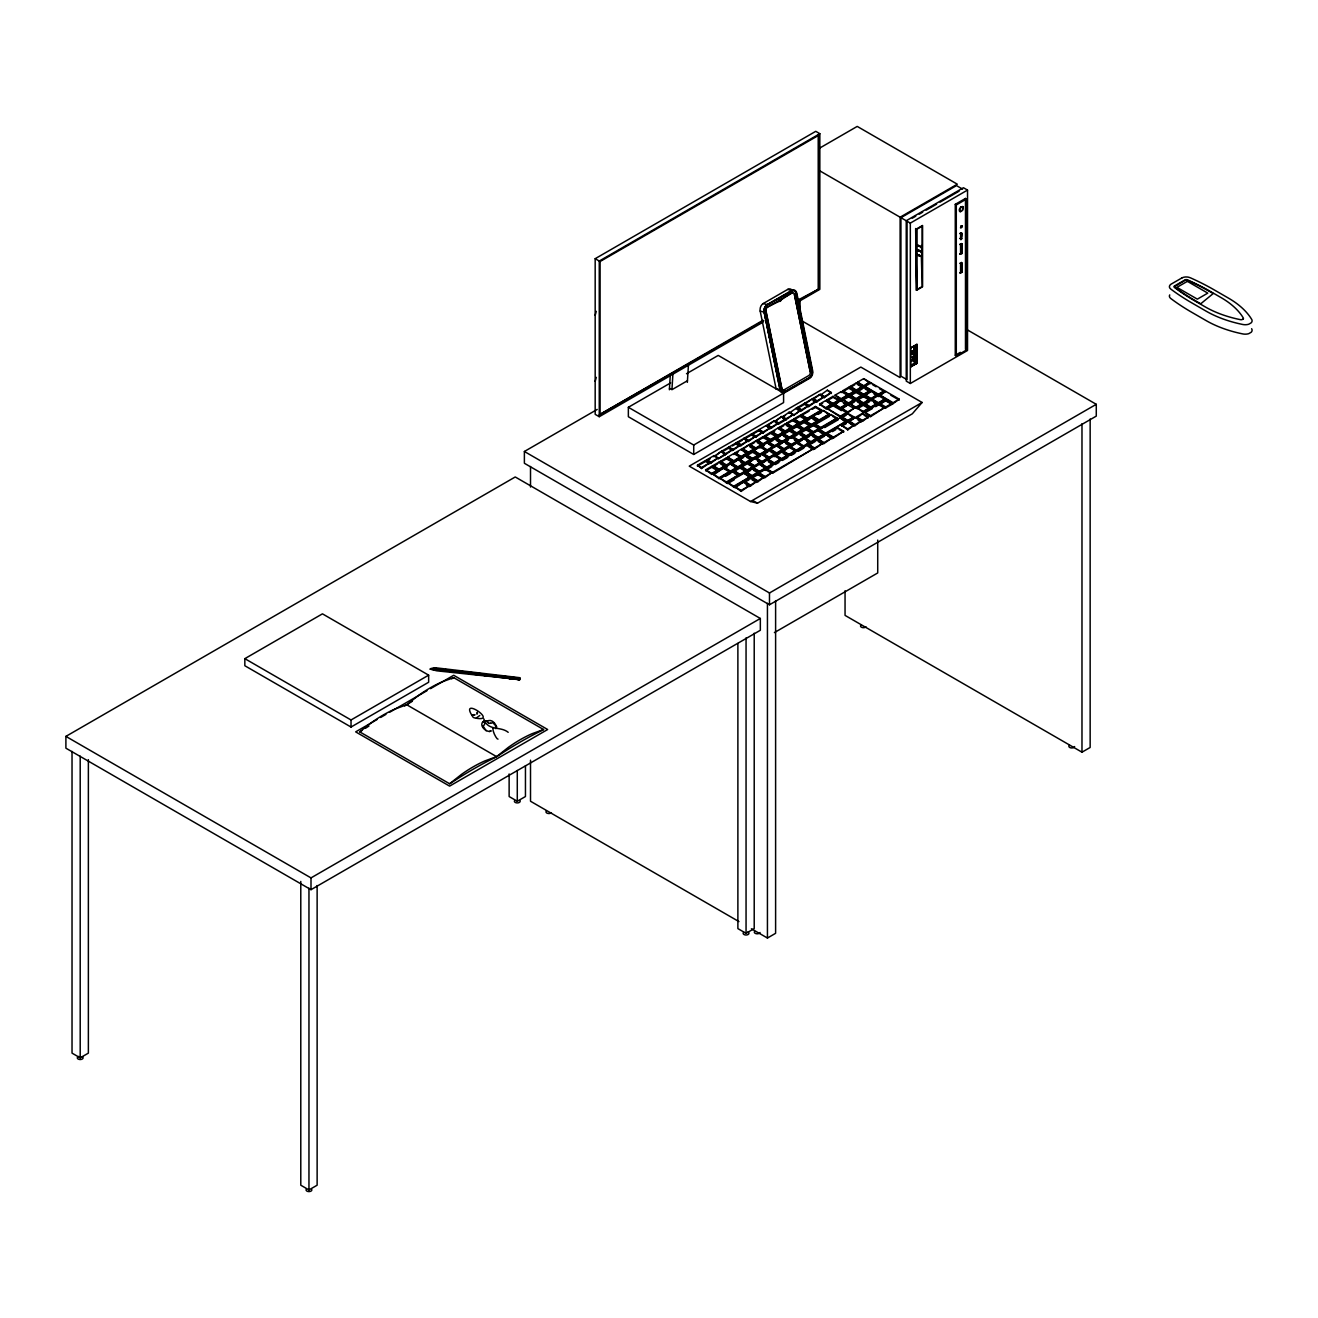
<?xml version="1.0" encoding="UTF-8"?>
<svg xmlns="http://www.w3.org/2000/svg" width="1318" height="1318" viewBox="0 0 1318 1318"><rect width="100%" height="100%" fill="white"/><g stroke="black" fill="none" stroke-linecap="round" stroke-linejoin="round"><path stroke-width="1.5" d="M486.111 730.782L483.624 726.91M477.33 712.247L476.968 714.257M669.379 389.782L670.252 375.712M671.966 389.255L672.987 372.829M687.353 382.352L688.507 363.867M430.492 669.247L437.016 667.946L519.687 677.683L519.687 679.561L436.736 670.813L429.998 669.083L433.836 669.577M518.271 678.259C517.71 683.169 519.391 676.118 518.271 678.259L518.682 678.111M519.424 680.319L519.687 677.683M962.387 226.482C960.542 223.698 961.069 229.381 960.427 227.8M959.899 211.539L959.24 209.381L961.465 206.662M959.389 211.094L960.723 206.91M962.684 206.465C963.722 210.666 961.366 212.396 962.997 206.794M912.715 358.957L912.699 358.611M490.148 730.88L491.252 730.897L489.472 731.589M916.982 363.109C916.241 363.587 916.62 361.56 912.946 364.74M916.817 363.01L915.219 363.027M912.88 364.855L913.572 363.933M913.275 364.592L912.468 364.773M486.935 721.259C493.706 717.256 498.781 729.529 495.502 728.541M912.303 357.145C912.484 358.578 913.094 355.481 913.226 356.255M916.801 359.55L915.137 360.061M595.176 315.282L596.296 311.345M595.176 381.33L596.296 377.376M914.708 351.774L915.285 351.231M912.55 364.987L912.995 364.065M914.478 354.855L917.147 353.504M917.097 359.732L913.72 360.786L915.137 360.671M913.885 360.885L915.911 359.452M437.016 669.989C437.23 669.198 436.456 666.463 430.706 668.654L519.292 679.759M916.669 362.615L915.697 363.587M914.725 353.867L913.885 354.839L917.097 353.685M960.773 234.176C964.562 228.937 959.619 248.921 960.773 234.176L959.965 233.714M960.328 238.624C962.766 238.113 959.751 230.749 961.267 233.451M915.499 351.461C916.142 350.011 917.295 350.637 915.779 351.115M913.275 357.277L917.147 355.217M916.092 355.827L915.845 355.152M489.258 731.474C484.76 731.177 478.5 724.719 483.755 721.045L485.699 720.798M483.376 726.828C481.152 726.663 487.693 723.813 483.212 721.737M916.57 353.488L915.746 354.344M914.33 354.756L916.933 353.603M778.987 301.542C784.457 297.011 805.331 285.248 780.586 299.417M780.602 301.064L780.783 299.483M914.461 353.372L916.208 352.334M961.58 227.684L962.189 226.778M914.346 351.395L916.191 351.329M913.984 349.023L917.147 347.507M916.241 358.974C910.227 361.643 917.427 355.926 914.956 359.221M916.883 361.214L916.208 360.951M916.57 346.799L915.005 346.304L916.01 345.991L913.967 348.397L916.059 346.832L913.835 347.507L914.708 346.799M916.026 356.7L917.147 356.717L913.819 358.101L917.147 357.606L915.269 358.677M916.438 361.429C910.903 363.389 917.196 362.483 915.779 361.05L917.081 360.539M916.026 351.527L917.147 351.527L911.842 353.735M912.715 351.461L917.147 349.319M914.906 362.252L916.636 361.264L914.445 361.445L915.318 361.017M477.149 712.774L477.38 713.186A7.002 3.954 1 0 1 477.478 713.466M911.628 353.636L912.979 353.306M914.412 359.155L917.163 358.529L913.473 359.913M960.822 238.344L961.761 238.673M916.784 352.417L914.692 353.208L916.323 352.219M922.106 402.468L912.32 413.803L757.471 503.196L750.535 501.515L689.248 466.144L860.819 367.079L922.106 402.468L750.535 501.515M479.785 715.493L476.408 717.948M912.979 356.816L912.929 357.656M914.132 346.782L916.323 345.909M912.649 364.971L916.389 362.598L915.648 363.027M917.031 356.634L914.264 358.101L917.064 356.865M916.916 346.453L914.956 346.914L916.949 345.629M917.163 361.132L916.241 360.308L914.61 361.527M914.082 364.13L912.385 364.888M914.033 348.281L916.521 346.354M917.048 349.484L915.845 349.501L916.801 349.237M916.455 350.407L916.125 350.44M914.412 349.863L913.72 349.089M916.537 347.606C917.262 347.046 914.346 348.562 913.984 350.028M359.748 731.869L371.396 722.676A138.456 79.937 -60 0 1 395.071 709.002L406.718 704.751L418.383 695.542A138.456 79.937 -60 0 1 442.041 681.884L453.705 677.633L543.576 729.513L541.533 730.699A398.646 230.156 -60 0 0 498.632 755.461L494.547 757.817A398.646 230.156 -60 0 0 451.662 782.579L449.619 783.765L359.748 731.869L361.791 730.699M449.619 783.765L461.267 774.556A138.456 79.937 -60 0 1 484.942 760.898L496.589 756.631L508.254 747.438A138.456 79.937 -60 0 1 531.912 733.764L543.576 729.513M917.147 346.486L916.834 345.926M911.1 360.457L913.522 360.292M780.355 301.394L778.543 300.603L767.307 307.094A2.883 2.043 -75 0 0 765.791 310.85L781.656 388.349A2.883 2.043 -75 0 0 784.226 389.749L784.424 389.798A2.883 2.043 -75 0 1 781.854 388.398L781.656 388.349M915.862 363.686L916.751 363.34L916.867 344.344L917.081 363.34L910.738 366.75L916.867 363.224M961.135 225.757L962.305 225.823M960.443 232.973L961.514 233.286M960.114 211.572L961.86 211.094M914.297 346.634L915.779 345.926M914.577 348.001L916.191 346.996M913.11 357.54L915.994 356.255M913.671 347.408L913.901 346.618M762.924 322.218L599.262 416.702L595.176 414.346L595.176 258.69L815.76 131.322L819.845 133.695L819.845 289.35L798.51 301.674M819.845 133.695L599.262 261.046L599.262 416.702M595.176 258.69L600.085 261.508L819.038 135.095L819.038 288.873L797.67 301.212M819.104 148.423L857.227 126.413L957.313 184.19L900.112 217.206L819.351 170.582M907.064 221.226L907.064 379.716L900.935 376.174L900.935 217.684L956.489 185.607L962.618 189.149M776.236 389.238A5.783 4.086 -75 0 1 776.055 388.579L760.189 311.081A5.783 4.086 -75 0 1 763.221 303.552L787.736 289.4A5.783 4.086 -75 0 1 792.167 290.405M912.27 218.211L915.746 216.201M919.223 214.208L922.682 212.198M926.159 210.188L936.571 204.175M940.047 202.181L959.142 191.143M780.009 389.634L764.143 312.135A5.783 4.086 -75 0 1 767.175 304.606L791.673 290.454A5.783 4.086 -75 0 1 796.83 293.271L812.679 370.77A5.783 4.086 -75 0 1 809.647 378.299L785.149 392.434A5.783 4.086 -75 0 1 780.009 389.634L776.055 388.579M766.878 305.018L791.788 290.981A5.206 3.674 -75 0 1 796.418 293.502L812.267 371.001A5.206 3.674 -75 0 1 809.549 377.772L784.638 391.825A5.206 3.674 -75 0 1 780.009 389.288L764.16 311.789A5.206 3.674 -75 0 1 766.878 305.018L791.788 290.981M900.935 217.684L910.326 223.104L967.527 190.089L967.527 350.473L910.326 383.489L906.24 381.133L906.24 220.749L963.442 187.733L967.527 190.089M781.854 388.398L765.989 310.9A2.883 2.043 -75 0 1 767.504 307.143L778.954 301.361M966.621 329.451L1096.279 404.313L1096.279 416.109L769.481 604.781L524.383 463.277L524.383 451.481L597.202 409.437M955.27 204.339L965.484 198.441L966.506 199.034L966.506 349.978L956.291 355.876L955.27 355.283L955.27 204.339L956.291 204.933L966.506 199.034M916.455 290.322L922.584 286.78L922.584 225.46L916.455 229.002L916.455 290.322L915.648 228.525L916.867 229.233L922.172 226.169L922.172 246.812L916.043 244.687L916.043 228.772M763.04 320.258L599.262 414.808L763.847 320.735M798.642 299.713L819.038 288.873M686.497 373.735L718.228 355.415L783.584 393.143L783.584 402.583L693.713 454.463L628.356 416.735L628.356 407.295L670.648 382.879M65.9 736.383L515.239 476.968L760.338 618.471L760.338 630.268L310.999 889.683L65.9 748.179L65.9 736.383L310.999 877.903L760.338 618.471M687.452 380.737L671.933 389.7L669.478 388.283M962.206 243.962L959.751 244.44L962.206 243.962L962.206 253.402L959.751 253.88L962.206 253.402M244.835 658.654L322.449 613.842L428.647 675.162L428.647 682.246L351.033 727.042L244.835 665.738L244.835 658.654L351.033 719.974L428.647 675.162M959.751 263.303L962.206 262.842L962.206 272.266L959.751 272.744L962.206 272.266M919.585 255.807L916.043 254.703L916.867 289.614L922.172 286.55L921.364 256.367M784.226 389.749L808.725 375.597A2.883 2.043 -75 0 0 810.24 371.841L794.392 294.342A2.883 2.043 -75 0 0 791.821 292.942M784.638 391.825L809.153 377.673A5.206 3.674 -75 0 0 811.872 370.902L796.023 293.403A5.206 3.674 -75 0 0 791.393 290.866M628.356 407.295L693.713 445.039L783.584 393.143M697.42 465.205L705.591 460.476L709.677 462.832L701.505 468.5L697.42 465.205L701.505 467.56L709.677 462.832M706.827 459.768L713.763 455.764L717.849 458.12L710.913 463.079L706.827 459.768L710.913 462.124L717.849 458.12M714.175 456.473L721.111 451.514L725.197 454.825L718.261 458.829L725.197 453.87M721.523 451.283L728.475 447.28L732.561 449.636L725.608 454.578L721.523 451.283L725.608 453.639L732.561 449.636M728.887 447.033L735.823 443.029L739.909 445.385L732.956 450.344L728.887 447.033L732.956 449.389L739.909 445.385M737.042 442.321L743.995 438.317L748.08 440.673L741.128 445.616L737.042 442.321L741.128 444.677L748.08 440.673M744.406 438.07L751.342 434.067L755.428 436.423L748.492 441.382L744.406 438.07L748.492 440.426L755.428 436.423M751.754 433.836L758.707 429.816L762.793 432.172L755.84 437.131L751.754 433.836L755.84 436.192L762.793 432.172M759.102 429.586L766.055 425.582L770.14 427.938L763.188 432.881L759.102 429.586L763.188 431.942L770.14 427.938M767.274 424.874L774.226 420.854L778.312 423.21L771.359 428.169L767.274 424.874L771.359 427.23L778.312 423.21M781.574 416.62L774.638 421.562L781.574 416.62L785.66 419.915L778.724 423.918L775.989 422.353M785.462 415.318L781.986 417.328L788.922 412.369L793.008 414.725L786.072 419.684L783.353 418.103M789.334 413.078L796.286 408.119L800.372 410.475L793.42 415.434L800.372 410.475M797.505 407.41L804.458 403.407L808.544 405.763L801.591 410.722L797.505 407.41L801.591 409.766L808.544 405.763M804.853 403.176L811.806 399.156L815.891 401.512L808.939 406.471L804.853 403.176L808.939 405.532L815.891 401.512M813.025 398.448L819.977 394.444L824.063 396.8L817.111 401.759L813.025 398.448L817.111 400.804L824.063 396.8M820.389 395.153L827.325 390.194L831.411 392.55L824.475 397.509L821.74 395.944M697.42 466.144L705.591 461.415L709.677 463.788M706.827 460.723L710.287 458.713M715.905 455.468L721.111 451.514M723.269 451.217L728.475 448.219L732.561 450.575M732.347 445.978L735.823 443.968L739.909 446.324M737.042 443.26L742.265 440.261M744.406 439.026L751.342 435.006L755.428 437.362M751.754 434.775L758.707 430.772L762.793 433.128M767.274 425.813L774.226 420.854M797.505 408.366L804.458 404.346L808.544 406.702M804.853 404.115L811.806 399.156M813.025 399.403L819.977 394.444M774.638 420.623L778.724 422.979L785.66 418.976M781.986 416.373L786.072 418.729L793.008 414.725M820.389 394.214L824.475 396.57L831.411 392.55M910.952 366.882L910.738 347.886L916.867 344.344M917.081 344.476L910.738 347.886M705.591 469.867L711.72 466.325L717.849 469.867L711.72 474.398L705.591 469.867L711.72 473.409L717.849 469.867M712.956 465.616L719.068 462.091L725.197 465.616L719.068 470.147L712.956 465.616L719.068 469.159L725.197 465.616M720.303 461.382L726.432 457.84L732.561 461.382L726.432 465.897L720.303 461.382L726.432 464.908L732.561 461.382M727.651 457.132L733.78 453.59L739.909 457.132L733.78 461.662L727.651 457.132L733.78 460.674L739.909 457.132M734.999 452.881L741.128 449.356L747.257 452.881L741.128 457.412L734.999 452.881L741.128 456.423L747.257 452.881M742.364 448.647L748.492 445.105L754.621 448.647L748.492 453.161L742.364 448.647L748.492 452.173L754.621 448.647M749.711 444.397L755.84 440.855L761.969 444.397L755.84 448.927L749.711 444.397L755.84 447.939L761.969 444.397M757.059 440.146L763.188 436.62L769.317 440.146L763.188 444.677L757.059 440.146L763.188 443.688L769.317 440.146M764.424 435.912L770.552 432.37L776.681 435.912L770.552 440.426L764.424 435.912L770.552 439.438L776.681 435.912M771.771 431.661L777.9 428.119L784.029 431.661L777.9 436.192L771.771 431.661L777.9 435.204L784.029 431.661M779.119 427.411L785.248 423.885L791.377 427.411L785.248 431.942L779.119 427.411L785.248 430.953L791.377 427.411M786.484 423.177L792.612 419.635L798.724 423.177L792.612 427.691L786.484 423.177L792.612 426.702L798.724 423.177M793.831 418.926L799.96 415.384L806.089 418.926L799.96 423.457L793.831 418.926L799.96 422.468L806.089 418.926M801.179 414.725L815.48 406.471L821.608 410.013L807.308 419.206L801.179 414.725L807.308 418.267L821.608 410.013M819.565 404.099L825.694 400.573L831.823 404.099L825.694 408.629L819.565 404.099L825.694 407.641L831.823 404.099M826.913 399.865L833.042 396.323L839.171 399.865L833.042 404.395L826.913 399.865L833.042 403.39L839.171 399.865M835.085 395.136L841.214 391.611L847.342 395.136L841.214 399.667L835.085 395.136L841.214 398.679L847.342 395.136M842.647 390.787L848.776 387.245L854.904 390.787L848.776 395.301L842.647 390.787L848.776 394.313L854.904 390.787M850.209 386.421L856.338 382.879L862.466 386.421L856.338 390.952L850.209 386.421L856.338 389.963L862.466 386.421M857.557 382.171L863.685 378.628L869.814 382.171L863.685 386.701L857.557 382.171L863.685 385.713L869.814 382.171M705.591 470.856L711.72 467.313L717.849 470.856M712.956 466.605L717.536 463.952M720.303 462.371L726.432 458.829L732.561 462.371M734.999 453.87L738.064 452.107M742.364 449.636L748.492 445.105M749.711 445.385L754.308 442.733M757.059 441.135L763.188 437.609L769.317 441.135M765.956 436.011L770.552 433.358L776.681 436.901M771.771 432.65L774.836 430.887M779.119 428.399L783.716 425.747M786.484 424.165L792.612 420.623L798.724 424.165M793.831 419.915L799.96 416.373L806.089 419.915M801.179 415.664L809.12 411.084M812.3 409.255L815.48 407.41L821.608 410.952M819.565 405.104L822.63 403.324M826.913 400.853L833.042 397.311L839.171 400.853M842.647 391.776L848.776 388.233L854.904 391.776M850.209 387.41L854.805 384.757M712.956 474.167L723.154 468.269L729.282 471.795L719.068 478.648L712.956 474.167L719.068 477.693L729.282 471.795M724.389 467.544L730.518 464.002L736.647 467.544L730.518 472.075L724.389 467.544L730.518 471.086L736.647 467.544M731.737 463.31L737.866 459.768L743.995 463.31L737.866 467.824L731.737 463.31L737.866 466.836L743.995 463.31M739.101 459.059L745.214 455.517L751.342 459.059L745.214 463.59L739.101 459.059L745.214 462.602L751.342 459.059M746.449 454.809L752.578 451.267L758.707 454.809L752.578 459.339L746.449 454.809L752.578 458.351L758.707 454.809M753.797 450.575L759.926 447.033L766.055 450.575L759.926 455.089L753.797 450.575L759.926 454.1L766.055 450.575M761.145 446.324L767.274 442.782L773.402 446.324L767.274 450.855L761.145 446.324L767.274 449.866L773.402 446.324M768.509 442.074L774.638 438.532L780.767 442.074L774.638 446.604L768.509 442.074L774.638 445.616L780.767 442.074M775.857 437.823L781.986 434.297L788.115 437.823L781.986 442.354L775.857 437.823L781.986 441.365L788.115 437.823M783.205 433.589L789.334 430.047L795.462 433.589L789.334 438.12L783.205 433.589L789.334 437.131L795.462 433.589M790.569 429.339L796.698 425.796L802.827 429.339L796.698 433.869L790.569 429.339L796.698 432.881L802.827 429.339M797.917 425.088L804.046 421.562L810.175 425.088L804.046 429.619L797.917 425.088L804.046 428.63L810.175 425.088M805.265 420.854L811.394 417.312L817.522 420.854L811.394 425.384L805.265 420.854L811.394 424.396L817.522 420.854M813.025 416.373L823.239 410.475L829.368 414.017L819.153 420.854L813.025 416.373L819.153 419.915L829.368 414.017M826.93 408.349L833.058 404.824L846.535 412.6L840.406 417.081L826.93 408.349L840.406 416.142L846.535 412.6M834.278 404.099L840.406 400.573L846.535 404.099L840.406 408.629L834.278 404.099L840.406 407.641L846.535 404.099M842.449 399.387L848.578 395.845L854.707 399.387L848.578 403.918L842.449 399.387L848.578 402.929L854.707 399.387M849.995 395.021L856.123 391.495L862.252 395.021L856.123 399.552L849.995 395.021L856.123 398.563L862.252 395.021M857.557 390.655L863.685 387.13L869.814 390.655L863.685 395.186L857.557 390.655L863.685 394.197L869.814 390.655M864.921 386.421L871.05 382.879L884.526 390.672L878.398 395.153L864.921 386.421L878.398 394.197L884.526 390.672M714.653 474.118L723.154 468.269M724.389 468.533L727.454 466.77M731.737 464.298L737.866 459.768M739.101 460.048L743.681 457.395M746.449 455.797L752.578 452.272L758.707 455.797M761.145 447.313L764.209 445.55M768.509 443.062L773.106 440.41M775.857 438.828L780.454 436.176M783.205 434.578L789.334 431.035L795.462 434.578M790.569 430.327L796.698 426.801L802.827 430.327M797.917 426.093L804.046 422.551L810.175 426.093M805.265 421.842L809.862 419.19M818.132 414.379L821.542 412.402M826.93 409.305L833.058 405.763L841.477 410.623M835.81 404.214L840.406 400.573M842.449 400.375L848.578 396.85L854.707 400.375M849.995 396.01L856.123 392.484L862.252 396.01M857.557 391.66L862.153 389.008M720.303 478.401L732.561 471.333L738.69 474.859L726.432 482.882L720.303 478.401L726.432 481.943L738.69 474.859M733.78 470.608L739.909 467.083L746.037 470.608L739.909 475.139L733.78 470.608L739.909 474.151L746.037 470.608M741.144 466.374L747.257 462.832L753.385 466.374L747.257 470.888L741.144 466.374L747.257 469.9L753.385 466.374M748.492 462.124L754.621 458.582L760.75 462.124L754.621 466.654L748.492 462.124L754.621 465.666L760.75 462.124M755.84 457.873L761.969 454.348L768.097 457.873L761.969 462.404L755.84 457.873L761.969 461.415L768.097 457.873M763.188 453.639L769.317 450.097L775.445 453.639L769.317 458.153L763.188 453.639L769.317 457.165L775.445 453.639M770.552 449.389L776.681 445.846L782.81 449.389L776.681 453.919L770.552 449.389L776.681 452.931L782.81 449.389M777.9 445.138L784.029 441.612L790.157 445.138L784.029 449.669L777.9 445.138L784.029 448.68L790.157 445.138M785.248 440.904L791.377 437.362L797.505 440.904L791.377 445.418L785.248 440.904L791.377 444.43L797.505 440.904M792.612 436.653L798.741 433.111L804.87 436.653L798.741 441.184L792.612 436.653L798.741 440.196L804.87 436.653M799.96 432.403L806.089 428.877L812.217 432.403L806.089 436.933L799.96 432.403L806.089 435.945L812.217 432.403M807.308 428.169L813.437 424.627L819.565 428.169L813.437 432.683L807.308 428.169L813.437 431.694L819.565 428.169M814.656 423.918L830.999 414.495L837.128 418.02L820.784 428.399L814.656 423.918L820.784 427.46L837.128 418.02M841.625 408.349L847.754 404.807L853.883 408.349L847.754 412.88L841.625 408.349L847.754 411.891L853.883 408.349M849.797 403.637L855.926 400.095L862.054 403.637L855.926 408.168L849.797 403.637L855.926 407.18L862.054 403.637M857.359 399.272L863.488 395.729L869.616 399.272L863.488 403.802L857.359 399.272L863.488 402.814L869.616 399.272M864.905 394.906L871.033 391.364L877.162 394.906L871.033 399.436L864.905 394.906L871.033 398.448L877.162 394.906M725.559 476.309L730.798 473.277M733.78 471.597L739.909 468.071L746.037 471.597M741.144 467.363L747.257 463.821L753.385 467.363M748.492 463.112L754.621 458.582M757.372 457.989L760.437 456.209M763.188 454.628L767.784 451.975M777.9 446.127L784.029 441.612M785.248 441.892L788.312 440.113M794.144 436.752L797.209 434.989M799.96 433.391L806.089 429.866L812.217 433.391M807.308 429.157L813.437 425.615L819.565 429.157M816.303 423.918L829.368 416.373M841.625 409.338L847.754 404.807M849.797 404.626L854.394 401.974M857.359 400.26L863.488 396.718L869.616 400.26M864.905 395.894L871.033 391.364M727.651 482.652L743.995 473.211L750.123 476.754L733.78 487.133L727.651 482.652L733.78 486.194L750.123 476.754M746.037 472.025L752.166 468.483L758.295 472.025L752.166 476.556L746.037 472.025L752.166 475.567L758.295 472.025M753.385 467.791L759.514 464.249L765.643 467.791L759.514 472.305L753.385 467.791L759.514 471.317L765.643 467.791M760.75 463.541L766.878 459.998L773.007 463.541L766.878 468.071L760.75 463.541L766.878 467.083L773.007 463.541M768.097 459.29L774.226 455.748L780.355 459.29L774.226 463.821L768.097 459.29L774.226 462.832L780.355 459.29M775.445 455.056L781.574 451.514L787.703 455.056L781.574 459.57L775.445 455.056L781.574 458.582L787.703 455.056M782.81 450.805L788.938 447.263L795.051 450.805L788.938 455.336L782.81 450.805L788.938 454.348L795.051 450.805M790.157 446.555L796.286 443.013L802.415 446.555L796.286 451.086L790.157 446.555L796.286 450.097L802.415 446.555M797.505 442.304L803.634 438.779L809.763 442.304L803.634 446.835L797.505 442.304L803.634 445.846L809.763 442.304M804.87 438.07L810.982 434.528L817.111 438.07L810.982 442.601L804.87 438.07L810.982 441.612L817.111 438.07M812.217 433.82L818.346 430.278L824.475 433.82L818.346 438.35L812.217 433.82L818.346 437.362L824.475 433.82M819.565 429.586L839.994 417.79L846.123 421.332L825.694 434.067L819.565 429.586L825.694 433.111L846.123 421.332M841.625 416.834L847.754 413.308L853.883 416.834L847.754 421.365L841.625 416.834L847.754 420.376L853.883 416.834M857.145 407.872L863.274 404.346L869.402 407.872L863.274 412.402L857.145 407.872L863.274 411.414L869.402 407.872M864.707 403.522L870.836 399.98L876.964 403.522L870.836 408.036L864.707 403.522L870.836 407.048L876.964 403.522M872.269 399.156L878.398 395.614L884.526 399.156L878.398 403.687L872.269 399.156L878.398 402.698L884.526 399.156M879.617 394.906L885.745 391.38L899.238 399.156L893.11 403.637L879.617 394.906L893.11 402.698L899.238 399.156M727.651 483.591L734.192 479.818M746.037 473.014L750.634 470.361M760.75 464.529L766.878 459.998M776.977 455.155L780.042 453.392M782.81 451.794L788.938 447.263M790.157 447.543L796.286 443.013M799.038 442.42L803.634 438.779M804.87 439.059L809.45 436.406M824.673 427.576L838.297 419.717M841.625 417.839L846.222 415.186M857.145 408.877L863.274 405.334L869.402 408.877M864.707 404.511L869.303 401.858M879.617 395.861L885.745 391.38M955.27 355.283L960.377 352.334M734.999 486.902L743.171 482.174L749.299 485.716L741.128 491.383L734.999 486.902L741.128 490.428L749.299 485.716M744.406 481.465L750.535 477.923L756.664 481.465L750.535 485.996L744.406 481.465L750.535 485.008L756.664 481.465M751.754 477.215L757.883 473.673L764.012 477.215L757.883 481.745L751.754 477.215L757.883 480.757L764.012 477.215M759.102 472.964L765.231 469.439L771.359 472.964L765.231 477.495L759.102 472.964L765.231 476.506L771.359 472.964M766.466 468.73L807.324 445.138L813.453 448.68L772.595 473.211L766.466 468.73L772.595 472.272L813.453 448.68M808.544 444.446L816.699 439.718L822.827 443.26L814.656 448.927L808.544 444.446L814.656 447.988L822.827 443.26M817.934 439.026L826.106 434.297L832.235 437.84L824.063 443.507L817.934 439.026L824.063 442.551L832.235 437.84M827.325 433.589L837.54 427.691L843.668 431.233L833.454 438.07L827.325 433.589L833.454 437.131L843.668 431.233M841.625 425.335L847.754 421.793L853.883 425.335L847.754 429.866L841.625 425.335L847.754 428.877L853.883 425.335M848.973 421.085L855.102 417.542L861.231 421.085L855.102 425.615L848.973 421.085L855.102 424.627L861.231 421.085M856.338 416.834L862.466 413.308L868.595 416.834L862.466 421.365L856.338 416.834L862.466 420.376L868.595 416.834M864.493 412.139L870.621 415.664L884.922 407.41L870.621 416.62L864.493 412.139L878.793 403.885L885.745 407.921L891.874 404.395L885.745 399.865L879.617 404.395L885.745 400.853L891.874 404.395M734.999 487.841L743.171 482.174M744.406 482.454L749.003 479.801M751.754 478.203L757.883 474.678L764.012 478.203M766.466 469.669L771.804 466.605M775.346 464.546L778.905 462.503M782.447 460.443L787.785 457.362M791.327 455.32L794.886 453.26M798.444 451.217L803.766 448.136M810.175 444.446L815.068 441.612M817.934 439.965L824.475 436.192M832.432 431.596L835.843 429.619M841.625 426.324L846.222 423.671M848.973 422.073L855.102 417.542M856.338 417.839L860.934 415.186M866.091 412.155L872.45 408.498M875.613 406.652L878.793 404.824L884.922 408.366M879.617 403.39L885.745 406.933L891.874 403.39M377.047 719.529L355.662 731.869L449.619 786.121L547.662 729.513L453.705 675.277L430.525 688.655M380.622 717.47L385.96 714.372M389.535 712.313L426.966 690.714M404.675 705.937L408.761 703.565M451.662 678.803L453.705 677.633M524.383 451.481L769.481 592.985L1096.279 404.313M774.407 632.591L877.722 572.951L877.722 540.067M509.127 773.963L509.127 796.533L517.282 801.245L525.454 796.533L525.454 765.758M72.029 751.408L72.029 1053.131L80.2 1057.843L88.372 1053.131L88.372 759.629M737.882 643.448L737.882 928.613L746.054 933.325L754.209 928.613L754.209 633.184M300.784 881.429L300.784 1185.211L308.956 1189.923L317.127 1185.211L317.127 885.548M845.052 590.761L845.052 615.391L1081.979 752.183L1090.151 747.471L1090.151 419.025M751.408 928.778L767.438 938.037L775.61 933.309L775.61 600.629M915.137 356.783L913.539 357.458M472.322 714.982L475.04 714.834M914.132 349.501L915.104 349.188M915.994 352.252L917.147 352.236L915.153 350.983M916.817 360.704L915.285 361.313M916.323 361.56L915.203 362.12M916.356 351.824L911.578 353.735M915.483 348.051L914.461 349.006L916.224 348.463M914.824 349.319L915.664 349.155M914.676 349.632L913.819 348.94M911.842 351.544L915.796 349.731M916.422 349.847L913.275 351.214M913.72 359.188L915.087 359.303L911.282 360.72M915.433 359.073L917.114 358.578M913.671 353.389L914.165 353.175M916.257 357.063L913.72 358.249L914.544 358.381M915.532 348.265L914.544 349.171M961.267 239.069L960.443 238.607M913.143 353.405L912.007 353.834M913.094 360.259L911.825 360.572M916.702 359.468L915.713 360.143M960.311 211.687L961.119 211.341M911.595 351.395L912.484 351.329M914.148 357.145L912.814 357.293M915.862 351.675L917.031 351.445M914.082 351.972L915.269 351.577M490.889 723.104L493.673 722.742M914.527 353.422L915.499 353.273M914.082 349.929L914.972 349.715M490.543 723.203L489.489 723.368M914.84 351.181L915.697 351.082M915.779 350.506L917.147 350.456M912.32 360.753L911.446 360.819M915.68 355.053L916.702 355.3M915.779 361.05L916.636 361.264M913.802 360.951L914.824 360.885M914.115 359.32L915.087 359.303M430.541 668.72L519.424 678.441M960.822 232.792L962.008 233.467M961.02 239.102L959.965 238.426M916.587 360.918L916.043 360.374M483.805 718.837C487.891 731.523 500.296 725.823 508.188 732.314M493.805 722.742L494.266 724.505M445.27 669.511L451.366 670.219M455.418 670.681L463.541 671.636M467.593 672.098L473.689 672.806M477.742 673.284L485.864 674.223M489.917 674.701L496.013 675.409M502.092 676.118L508.188 676.826M511.911 677.254L519.819 678.243M439.042 670.219L443.112 670.697M449.191 671.406L455.287 672.114M461.366 672.823L465.419 673.3M473.541 674.239L477.594 674.717M483.69 675.426L487.742 675.903M495.865 676.842L499.917 677.32M506.013 678.029L510.066 678.49L509.786 679.314L510.214 677.057M518.551 679.429L519.687 679.561M489.06 723.384L487.891 722.495M485.716 720.814L486.622 721.111M787.736 289.4L791.673 290.454M794.392 294.342L810.24 371.841M763.221 303.552L767.175 304.606M764.16 311.789L780.404 389.403A5.206 3.674 -75 0 0 785.034 391.924M760.189 311.081L764.143 312.135M916.043 244.687L919.585 245.791M922.172 251.524L921.364 246.927L922.172 251.524L916.043 249.399L916.043 245.28L919.585 246.384M916.043 245.28L922.172 247.405M916.043 249.399L921.364 251.046M916.043 249.992L922.172 252.117L922.172 256.236L916.043 254.11L916.043 249.992L922.172 252.117M916.043 254.11L919.585 255.214M916.043 254.703L922.172 256.829M962.881 206.596L963.194 206.91M496.639 726.613L495.14 725.724M960.114 233.368L961.02 233.698M960.707 238.459L961.646 238.805M922.172 256.236L921.364 251.639M966.506 349.978L965.484 349.385L965.484 198.441M913.852 348.067L915.137 348.627M916.026 349.319L915.17 350.456M916.142 350.275L917.081 350.637M915.565 352.038L916.504 352.516M913.835 351.544L914.676 351.906M917.031 355.547C914.445 354.542 917.905 354.526 916.636 355.975M913.786 354.558L914.643 354.954M911.381 353.504L912.237 353.949M915.483 357.26L916.751 357.936M912.385 356.865L913.703 357.557M913.819 359.023L914.989 359.583M916.142 362.335L917.114 362.878M801.789 320.818L900.112 377.591L900.112 217.206M869.814 383.159L863.685 378.628M872.73 384.807L876.091 386.751M879.468 388.695L884.526 391.611M890.803 395.235L899.238 400.095M857.87 384.757L862.466 387.41M865.218 389.008L869.814 391.66M874.098 394.131L877.162 395.894M873.9 402.731L876.964 404.511M857.458 401.974L862.054 404.626M831.411 393.505L827.325 390.194M843.471 403.324L846.535 405.104M863.998 415.186L868.595 417.839M821.328 396.174L824.063 397.739M831.823 405.104L825.694 400.573M849.286 415.186L853.883 417.839M858.166 420.31L861.231 422.073M813.173 400.886L815.891 402.468M853.883 426.324L847.754 421.793M844.591 421.381L839.994 417.79M832.531 416.323L837.128 418.976M829.368 414.956L823.239 410.475M839.072 429.52L843.668 432.172M797.637 409.849L800.372 411.43M812.926 419.19L817.522 421.842M789.334 412.139L793.42 414.495M827.638 436.126L832.235 438.779M819.878 432.156L824.475 434.808M782.941 418.35L785.66 419.915M812.514 436.406L817.111 439.059M818.231 441.546L822.827 444.199M786.78 425.747L791.377 428.399M800.273 434.989L804.87 437.642M775.577 422.584L778.312 424.165M806.698 441.53L809.763 443.309M784.029 432.65L777.9 428.119M808.857 446.967L813.453 449.619M794.441 440.113L797.505 441.892M783.518 436.176L788.115 438.828M770.14 428.877L766.055 425.582M785.561 443.474L790.157 446.127M776.17 440.41L780.767 443.062M782.81 450.377L776.681 445.846M771.87 446.423L767.274 442.782M783.106 453.392L786.171 455.155M757.372 442.733L761.969 445.385M770.849 451.975L775.445 454.628M745.362 440.047L748.08 441.612M750.024 446.983L754.621 449.636M768.097 458.862L761.969 454.348M768.41 461.877L773.007 464.529M745.724 452.997L741.128 449.356M757.685 461.349L760.75 463.112M746.746 457.395L751.342 460.048M765.643 468.78L759.514 464.249M740.93 462.519L743.995 464.298M753.698 470.361L758.295 473.014M714.175 455.534L718.261 457.89M736.647 468.533L730.518 464.002M750.123 477.693L743.995 473.211M752.067 479.801L756.664 482.454M720.6 463.952L725.197 466.605M734.093 473.162L738.69 475.814M746.235 484.892L749.299 486.655M753.912 501.137L757.471 503.196M406.718 704.751L496.589 756.631M738.937 921.579L530.511 801.245L530.511 760.173M473.195 717.354C457.181 693.894 501.664 724.01 473.837 717.733M487.413 721.424L487.742 722.264M498.006 739.134C497.1 739.876 492.668 732.297 492.85 728.31M473.063 714.751L474.447 714.653M1081.979 423.753L1081.979 752.183M961.399 243.501L961.399 252.924M961.399 262.364L961.399 271.805M960.575 244.917L960.575 254.341M960.575 263.781L960.575 273.205M956.291 204.933L956.291 355.876M921.776 245.428L921.776 251.573M916.867 229.233L916.867 245.148M916.867 245.741L916.867 249.876M916.867 250.469L916.867 254.588M916.867 255.181L916.867 289.614M910.326 223.104L910.326 383.489M893.11 402.698L893.11 403.637M885.745 399.865L885.745 400.853M885.745 406.933L885.745 407.921M878.793 403.885L878.793 404.824M878.398 394.197L878.398 395.153M878.398 395.614L878.398 396.603M878.398 402.698L878.398 403.687M871.05 382.879L871.05 383.835M871.033 398.448L871.033 399.436M870.836 399.98L870.836 400.969M870.836 407.048L870.836 408.036M870.621 415.664L870.621 416.62M863.685 385.713L863.685 386.701M863.685 387.13L863.685 388.118M863.685 394.197L863.685 395.186M863.488 395.729L863.488 396.718M863.488 402.814L863.488 403.802M863.274 404.346L863.274 405.334M863.274 411.414L863.274 412.402M862.466 413.308L862.466 414.297M862.466 420.376L862.466 421.365M856.338 382.879L856.338 383.868M856.338 389.963L856.338 390.952M856.123 391.495L856.123 392.484M856.123 398.563L856.123 399.552M855.926 400.095L855.926 401.084M855.926 407.18L855.926 408.168M855.102 424.627L855.102 425.615M848.776 387.245L848.776 388.233M848.776 394.313L848.776 395.301M848.578 395.845L848.578 396.85M848.578 402.929L848.578 403.918M847.754 411.891L847.754 412.88M847.754 413.308L847.754 414.297M847.754 420.376L847.754 421.365M847.754 428.877L847.754 429.866M841.214 391.611L841.214 392.599M841.214 398.679L841.214 399.667M840.406 407.641L840.406 408.629M840.406 416.142L840.406 417.081M837.54 427.691L837.54 428.647M833.454 437.131L833.454 438.07M833.042 396.323L833.042 397.311M833.042 403.39L833.042 404.395M830.999 414.495L830.999 415.434M826.106 434.297L826.106 435.253M825.694 407.641L825.694 408.629M825.694 433.111L825.694 434.067M824.475 396.57L824.475 397.509M824.063 442.551L824.063 443.507M820.784 427.46L820.784 428.399M819.153 419.915L819.153 420.854M818.214 134.634L818.214 288.411M818.346 430.278L818.346 431.283M818.346 437.362L818.346 438.35M817.111 400.804L817.111 401.759M816.699 439.718L816.699 440.673M815.48 406.471L815.48 407.41M814.656 447.988L814.656 448.927M813.437 424.627L813.437 425.615M813.437 431.694L813.437 432.683M811.394 417.312L811.394 418.3M811.394 424.396L811.394 425.384M810.982 434.528L810.982 435.517M810.982 441.612L810.982 442.601M808.939 405.532L808.939 406.471M807.308 418.267L807.308 419.206M807.324 445.138L807.324 446.094M806.089 428.877L806.089 429.866M806.089 435.945L806.089 436.933M804.458 403.407L804.458 404.346M804.046 421.562L804.046 422.551M804.046 428.63L804.046 429.619M803.634 445.846L803.634 446.835M801.591 409.766L801.591 410.722M800.042 299.252L800.042 313.635M799.96 422.468L799.96 423.457M798.741 433.111L798.741 434.1M798.741 440.196L798.741 441.184M796.698 425.796L796.698 426.801M796.698 432.881L796.698 433.869M796.286 408.119L796.286 409.074M796.286 450.097L796.286 451.086M792.612 419.635L792.612 420.623M792.612 426.702L792.612 427.691M791.377 437.362L791.377 438.35M791.377 444.43L791.377 445.418M789.334 430.047L789.334 431.035M789.334 437.131L789.334 438.12M788.922 412.369L788.922 413.308M788.938 454.348L788.938 455.336M786.072 418.729L786.072 419.684M785.248 423.885L785.248 424.874M785.248 430.953L785.248 431.942M784.029 448.68L784.029 449.669M781.986 434.297L781.986 435.286M781.986 441.365L781.986 442.354M781.574 451.514L781.574 452.502M781.574 458.582L781.574 459.57M778.724 422.979L778.724 423.918M777.9 435.204L777.9 436.192M776.681 452.931L776.681 453.919M774.638 438.532L774.638 439.537M774.638 445.616L774.638 446.604M774.226 455.748L774.226 456.753M774.226 462.832L774.226 463.821M772.595 472.272L772.595 473.211M771.359 427.23L771.359 428.169M770.552 432.37L770.552 433.358M770.552 439.438L770.552 440.426M769.317 450.097L769.317 451.086M769.317 457.165L769.317 458.153M769.481 592.985L769.481 604.781M767.438 603.298L767.438 938.037M767.274 449.866L767.274 450.855M766.878 467.083L766.878 468.071M765.231 469.439L765.231 470.427M765.231 476.506L765.231 477.495M763.188 431.942L763.188 432.881M763.188 436.62L763.188 437.609M763.188 443.688L763.188 444.677M761.969 461.415L761.969 462.404M759.926 447.033L759.926 448.021M759.926 454.1L759.926 455.089M759.514 471.317L759.514 472.305M758.707 429.816L758.707 430.772M757.883 473.673L757.883 474.678M757.883 480.757L757.883 481.745M755.84 436.192L755.84 437.131M755.84 440.855L755.84 441.843M755.84 447.939L755.84 448.927M754.621 465.666L754.621 466.654M752.578 451.267L752.578 452.272M752.578 458.351L752.578 459.339M752.166 468.483L752.166 469.488M752.166 475.567L752.166 476.556M751.342 434.067L751.342 435.006M750.535 477.923L750.535 478.912M750.535 485.008L750.535 485.996M748.492 440.426L748.492 441.382M748.492 452.173L748.492 453.161M747.257 469.9L747.257 470.888M746.054 637.896L746.054 933.325M745.214 455.517L745.214 456.506M745.214 462.602L745.214 463.59M743.995 438.317L743.995 439.256M741.128 444.677L741.128 445.616M741.128 456.423L741.128 457.412M741.128 490.428L741.128 491.383M739.909 467.083L739.909 468.071M739.909 474.151L739.909 475.139M737.866 466.836L737.866 467.824M735.823 443.029L735.823 443.968M733.78 453.59L733.78 454.578M733.78 460.674L733.78 461.662M733.78 486.194L733.78 487.133M732.956 449.389L732.956 450.344M732.561 471.333L732.561 472.272M730.518 471.086L730.518 472.075M728.475 447.28L728.475 448.219M726.432 457.84L726.432 458.829M726.432 464.908L726.432 465.897M726.432 481.943L726.432 482.882M725.608 453.639L725.608 454.578M719.068 462.091L719.068 463.079M719.068 469.159L719.068 470.147M719.068 477.693L719.068 478.648M713.763 455.764L713.763 456.703M711.72 466.325L711.72 467.313M711.72 473.409L711.72 474.398M710.913 462.124L710.913 463.079M705.591 460.476L705.591 461.415M701.505 467.56L701.505 468.5M693.713 445.039L693.713 454.463M600.085 261.508L600.085 415.285M530.511 466.506L530.511 487.05M517.282 770.486L517.282 801.245M351.033 719.974L351.033 727.042M310.999 877.903L310.999 889.683M308.956 888.2L308.956 1189.923M80.2 756.137L80.2 1057.843M1169.741 294.902A6.738 3.888 0 0 0 1170.779 298.494L1171.043 298.708A245.527 141.751 0 0 0 1191.785 312.317L1206.069 320.571A98.207 56.707 0 0 0 1239.365 333.19L1242.627 333.899A7.496 4.316 0 0 0 1248.756 333.668L1251.227 332.235A7.496 4.316 0 0 0 1251.622 328.709M365.35 728.343A398.646 230.156 -60 0 1 368.925 726.053M409.947 702.791A398.646 230.156 -60 0 1 412.336 701.225M311.707 1189.413A2.883 1.664 0 0 1 308.725 1191.587A2.883 1.664 0 0 1 306.386 1189.165M747.85 932.024A2.883 1.664 0 0 1 748.311 934.363A2.883 1.664 0 0 1 744.242 934.627A2.883 1.664 0 0 1 743.797 932.287M520.05 800.751A2.883 1.664 0 0 1 517.018 802.909A2.883 1.664 0 0 1 514.728 800.471M82.21 1056.657A2.883 1.664 0 0 1 82.095 1059.112A2.883 1.664 0 0 1 77.861 1058.832A2.883 1.664 0 0 1 78.718 1056.426M764.555 311.905A5.206 3.674 -75 0 1 767.274 305.133M760.041 932.485A2.883 1.664 0 0 1 756.252 933.704A2.883 1.664 0 0 1 754.654 931.365M1074.615 746.548A2.883 1.664 0 0 1 1070.611 747.817A2.883 1.664 0 0 1 1069.508 745.247M865.992 626.791A2.883 1.664 0 0 1 861.758 627.368A2.883 1.664 0 0 1 861.313 624.88M551.418 812.662A2.883 1.664 0 0 1 547.481 813.321A2.883 1.664 0 0 1 546.36 811.048M1174.585 286.616L1175.145 287.439A240.354 138.769 0 0 0 1195.442 300.768L1200.714 303.815L1213.219 293.552L1210.599 292.036A240.42 138.802 0 0 0 1187.502 280.306L1185.656 280.026L1174.585 286.616M779.152 299.96L779.926 299.647L779.152 299.96M960.921 226.795L960.97 226.663M1243.302 318.874L1242.017 319.631A2.883 1.664 0 0 1 1240.353 319.648L1236.976 318.923A93.66 54.071 0 0 1 1205.212 306.88L1195.031 300.998A240.914 139.098 0 0 1 1174.684 287.637L1174.305 287.34A2.125 1.236 0 0 1 1174.305 286.072L1185.228 279.778A1.895 1.087 0 0 1 1187.238 279.778L1187.864 280.042A240.98 139.131 0 0 1 1210.995 291.789L1221.176 297.67A93.66 54.071 0 0 1 1242.05 315.99L1243.286 317.951A2.883 1.664 0 0 1 1243.302 318.874M1182.147 277.785L1170.779 284.342A6.738 3.888 0 0 0 1170.779 289.07L1171.043 289.268A245.527 141.751 0 0 0 1191.785 302.876L1206.069 311.13A98.207 56.707 0 0 0 1239.365 323.75L1242.627 324.459A7.496 4.316 0 0 0 1248.756 324.228L1251.227 322.795A7.496 4.316 0 0 0 1251.622 319.269L1250.403 317.374A98.207 56.707 0 0 0 1228.541 298.165L1214.24 289.911A245.527 141.751 0 0 0 1190.681 277.933L1190.319 277.785A6.491 3.756 0 0 0 1182.147 277.785M1187.386 281.344L1176.925 287.357L1197.354 299.153L1207.782 293.123L1187.386 281.344"/></g></svg>
